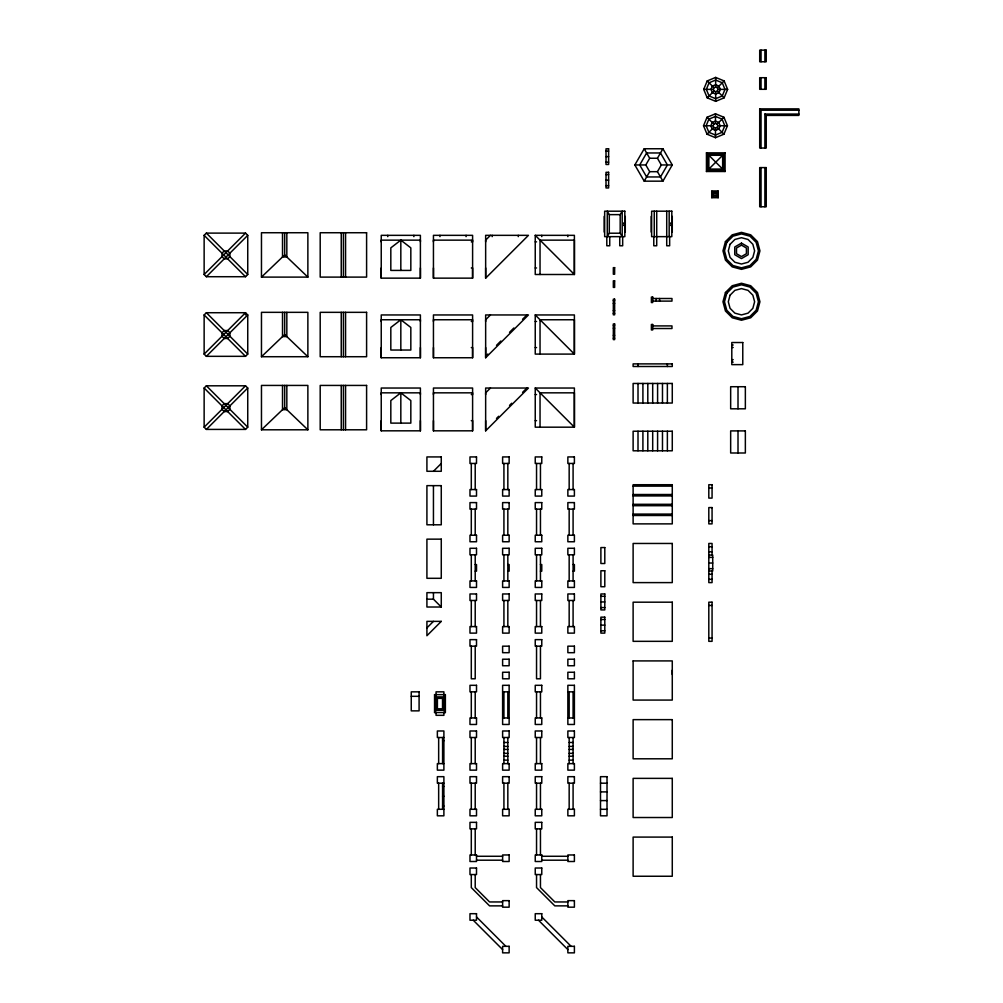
<?xml version="1.0" encoding="UTF-8"?>
<svg xmlns="http://www.w3.org/2000/svg" width="1003" height="1003" viewBox="0 0 1003 1003"><rect width="100%" height="100%" fill="white"/><g stroke="black" fill="none" stroke-linecap="round" stroke-linejoin="round"><path stroke-width="1.5" d="M381.24 430.826L381.24 392.837L420.395 392.837L420.395 430.826L381.24 430.826L381.24 420.658M381.24 357.745L381.24 319.756L420.395 319.756L420.395 357.745L381.24 357.745L381.24 347.577M381.24 278.144L381.24 240.143L420.395 240.143L420.395 278.144L381.24 278.144L381.24 267.964M400.824 423.116L400.824 392.837L390.819 400.561L390.819 423.116L410.829 423.116L410.829 400.561L400.824 392.837M400.824 350.034L400.824 319.756L390.819 327.467L390.819 350.034L410.829 350.034L410.829 327.467L400.824 319.756M400.824 270.421L400.824 240.143L390.819 247.866L390.819 270.421L410.829 270.421L410.829 247.866L400.824 240.143M433.446 430.826L433.446 392.837L472.601 392.837L472.601 430.826L433.446 430.826L433.446 420.658M433.446 357.745L433.446 319.756L472.601 319.756L472.601 357.745L433.446 357.745L433.446 347.577M433.446 278.144L433.446 240.143L472.601 240.143L472.601 278.144L433.446 278.144L433.446 267.964M485.653 394.555L485.653 388.036L528.443 388.036L485.653 430.826L485.653 392.837L490.454 388.036M485.653 321.474L485.653 314.955L528.443 314.955L485.653 357.745L485.653 319.756L490.454 314.955M485.653 241.861L485.653 235.341L528.443 235.341L485.653 278.144L485.653 240.143L490.454 235.341M703.717 89.38L707.215 80.93L715.666 77.419L724.128 80.93L727.626 89.38L724.128 97.83L715.666 101.341L707.215 97.83L703.717 89.38L713.334 89.38L714.023 87.737L715.666 87.048L717.321 87.737L717.998 89.38L717.321 91.035L715.666 91.712L714.023 91.035L713.334 89.38M703.529 125.739L707.027 117.288L715.478 113.778L723.94 117.288L727.438 125.739L723.94 134.189L715.478 137.699L707.027 134.189L703.529 125.739L713.146 125.739L713.835 124.096L715.478 123.407L717.132 124.096L717.809 125.739L717.132 127.394L715.478 128.071L713.835 127.394L713.146 125.739M634.849 164.956L644.202 148.757L662.908 148.757L672.273 164.956L662.908 181.167L644.202 181.167L634.849 164.956L645.807 164.956L649.681 171.676L644.202 181.167M645.807 164.956L649.681 158.248L644.202 148.757M649.681 158.248L657.441 158.248L662.908 148.757M662.908 181.167L657.441 171.676L661.316 164.956L672.273 164.956M609.297 233.21L607.279 236.645L607.279 211.194L609.297 214.629L609.297 233.21L620.18 233.21L622.199 236.645L622.199 211.194L620.18 214.629L620.18 233.21M434.562 712.531L435.916 710.3L435.916 696.884L434.562 694.64L445.37 694.64L445.37 712.531L434.562 712.531L434.562 694.64M445.37 712.531L444.028 710.3L444.028 696.884L445.37 694.64M204.136 235.341L206.367 233.11L245.522 233.11L247.741 235.341L247.741 274.496L245.522 276.715L206.367 276.715L204.136 274.496L204.136 235.341L245.522 276.715M204.136 274.496L245.522 233.11M206.367 276.715L247.741 235.341M204.136 314.955L206.367 312.723L245.522 312.723L247.741 314.955L247.741 354.097L245.522 356.328L206.367 356.328L204.136 354.097L204.136 314.955L245.522 356.328M204.136 354.097L245.522 312.723L245.522 314.955M206.367 356.328L247.741 314.955M204.136 388.036L206.367 385.804L245.522 385.804L247.741 388.036L247.741 427.178L245.522 429.409L206.367 429.409L204.136 427.178L204.136 388.036L245.522 429.409M204.136 427.178L245.522 385.804M206.367 429.409L247.741 388.036M707.215 97.83L714.023 91.035M717.321 87.737L724.128 80.93M707.027 134.189L713.835 127.394M717.132 124.096L723.94 117.288M485.653 356.203L487.822 354.034M496.51 345.345L500.848 341.007M509.537 332.319L513.875 327.981M522.563 319.293L526.901 314.955M706.451 171.5L725.081 152.857L706.451 152.857L706.451 171.5L725.081 171.5L725.081 152.857M433.446 471.285L441.27 463.461M711.729 197.679L713.848 195.547L713.848 193.266L711.729 191.147L718.248 191.147L718.248 197.679L711.729 197.679L711.729 191.147M718.248 197.679L716.129 195.547L716.129 193.266L718.248 191.147M496.51 418.427L498.679 416.258M509.537 405.4L511.706 403.231M522.563 392.374L526.901 388.036M426.914 627.891L433.446 621.371M261.47 277.104L307.871 277.104L307.871 232.734L261.47 232.734L261.47 277.104L284.676 254.912L284.676 232.734M261.47 356.717L307.871 356.717L307.871 312.334L261.47 312.334L261.47 356.717L284.676 334.526L284.676 312.334M261.47 429.798L307.871 429.798L307.871 385.428L261.47 385.428L261.47 429.798L284.676 407.607L284.676 385.428M717.998 89.38L727.626 89.38M766.229 115.408L766.229 148.03L759.71 148.03L759.71 108.876L798.864 108.876L798.864 115.408L766.229 115.408L764.9 114.066L798.864 114.066M759.71 108.876L761.039 110.205L798.864 110.205M717.809 125.739L727.438 125.739M606.013 151.102L608.62 151.102M606.013 156.644L608.62 156.644M606.013 162.185L608.62 162.185M649.681 171.676L657.441 171.676M606.013 174.597L608.62 174.597M606.013 180.139L608.62 180.139M606.013 185.668L608.62 185.668M717.446 191.962L712.531 191.962L712.531 196.864M713.848 193.266L716.129 193.266M713.848 195.547L716.129 195.547M609.297 214.629L620.18 214.629M623.979 222.892L625.283 222.892M670.969 222.892L672.273 222.892M623.979 223.28L625.283 223.28M670.969 223.28L672.273 223.28M623.979 224.246L625.283 224.246M670.969 224.246L672.273 224.246M623.979 225.199L625.283 225.199M670.969 225.199L672.273 225.199M623.979 225.6L625.283 225.6M670.969 225.6L672.273 225.6M535.238 235.341L574.393 235.341L574.393 274.496L535.238 274.496L535.238 235.341L574.393 274.496L574.393 240.143L540.04 240.143L540.04 274.496M471.297 241.861L472.601 241.861L472.601 235.341L433.446 235.341L433.446 241.861M535.238 241.861L536.542 241.861M471.297 267.964L472.601 267.964L472.601 278.144M535.238 267.964L536.542 267.964M652.69 298.505L671.972 298.505L671.972 301.113L652.69 301.113M613.334 300.461L614.638 300.461M613.334 303.445L614.638 303.445M613.334 310.516L614.638 310.516M613.334 313.513L614.638 313.513M535.238 314.955L574.393 314.955L574.393 354.097L535.238 354.097L535.238 314.955L574.393 354.097L574.393 319.756L540.04 319.756L540.04 354.097M471.297 321.474L472.601 321.474L472.601 314.955L433.446 314.955L433.446 321.474M535.238 321.474L536.542 321.474M613.334 325.26L614.638 325.26M652.69 325.912L671.972 325.912L671.972 328.52L652.69 328.52M613.334 328.244L614.638 328.244M613.334 335.315L614.638 335.315M613.334 338.312L614.638 338.312M731.801 345.007L733.18 345.007M731.801 347.489L733.18 347.489M471.297 347.577L472.601 347.577L472.601 357.745M535.238 347.577L536.542 347.577M731.801 359.663L733.18 359.663M731.801 362.146L733.18 362.146M535.238 388.036L574.393 388.036L574.393 427.178L535.238 427.178L535.238 388.036L574.393 427.178L574.393 392.837L540.04 392.837L540.04 427.178M471.297 394.555L472.601 394.555L472.601 388.036L433.446 388.036L433.446 394.555M535.238 394.555L536.542 394.555M471.297 420.658L472.601 420.658L472.601 430.826M535.238 420.658L536.542 420.658M633.119 486.129L672.273 486.129M708.808 487.997L712.067 487.997M633.119 494.517L672.273 494.517M633.119 495.921L672.273 495.921M633.119 504.308L672.273 504.308M633.119 505.7L672.273 505.7M633.119 514.088L672.273 514.088M633.119 515.492L672.273 515.492M708.808 520.62L712.067 520.62M708.808 546.723L712.067 546.723M708.808 551.8L712.067 551.8M708.808 555.06L712.719 555.06L712.719 571.008L708.808 571.008M708.808 557.392L712.719 557.392M708.808 563.034L712.719 563.034M475.209 564.564L476.513 564.564L476.513 571.158L475.209 571.158M507.831 564.564L509.135 564.564L509.135 571.158L507.831 571.158M540.454 564.564L541.77 564.564L541.77 571.158L540.454 571.158M573.089 564.564L574.393 564.564L574.393 571.158L573.089 571.158M708.808 568.676L712.719 568.676M708.808 574.268L712.067 574.268M708.808 579.345L712.067 579.345M600.885 596.296L604.796 596.296M426.914 599.18L433.446 599.18L441.27 607.016L426.914 607.016L426.914 592.66L441.27 592.66L441.27 607.016M600.885 601.938L604.796 601.938M708.808 605.448L712.067 605.448M600.885 607.58L604.796 607.58M600.885 619.503L604.796 619.503M600.885 625.132L604.796 625.132M600.885 630.774L604.796 630.774M708.808 638.071L712.067 638.071M502.616 691.844L509.135 691.844M567.861 691.844L574.393 691.844M411.255 696.308L419.091 696.308M435.916 696.884L444.028 696.884M435.916 710.3L444.028 710.3M502.616 717.947L509.135 717.947M567.861 717.947L574.393 717.947M443.89 737.518L437.358 737.518L437.358 730.986L443.89 730.986L443.89 770.141L437.358 770.141L437.358 763.622L443.89 763.622M442.586 740.778L443.89 740.778M503.92 742.483L507.831 742.483M569.165 742.483L573.089 742.483M503.92 746.395L507.831 746.395M569.165 746.395L573.089 746.395M503.92 749.429L507.831 749.429M569.165 749.429L573.089 749.429M503.92 753.341L507.831 753.341M569.165 753.341L573.089 753.341M503.92 756.224L507.831 756.224M569.165 756.224L573.089 756.224M503.92 760.136L507.831 760.136M569.165 760.136L573.089 760.136M443.89 783.193L437.358 783.193L437.358 776.673L443.89 776.673L443.89 815.815L437.358 815.815L437.358 809.296L443.89 809.296M600.496 783.193L607.016 783.193M442.586 786.452L443.89 786.452M600.496 791.894L607.016 791.894M442.586 796.244L443.89 796.244M600.496 800.595L607.016 800.595M442.586 806.036L443.89 806.036M600.496 809.296L607.016 809.296M476.513 856.274L502.616 856.274M541.77 856.274L567.861 856.274M476.513 860.198L502.616 860.198M541.77 860.198L567.861 860.198M502.616 901.948L489.564 901.948L475.209 887.592L475.209 874.553M567.861 901.948L554.809 901.948L540.454 887.592L540.454 874.553M502.616 905.872L489.564 905.872L471.297 887.592L471.297 874.553M567.861 905.872L554.809 905.872L536.542 887.592L536.542 874.553M284.676 254.912L307.871 277.104M284.676 334.526L307.871 356.717M284.676 407.607L307.871 429.798M707.215 80.93L714.023 87.737M717.321 91.035L724.128 97.83M707.027 117.288L713.835 124.096M717.132 127.394L723.94 134.189M706.451 152.857L725.081 171.5M206.367 233.11L247.741 274.496M206.367 312.723L247.741 354.097M206.367 385.804L247.741 427.178M541.77 916.955L571.133 946.33M538.498 920.227L567.861 949.59M476.513 916.955L505.876 946.33M473.253 920.227L502.616 949.59M657.441 158.248L661.316 164.956M764.9 50.15L764.9 61.747M764.9 77.707L764.9 89.305M764.9 114.066L764.9 148.03M764.9 167.601L764.9 206.756M761.039 50.15L761.039 61.747M761.039 77.707L761.039 89.305M761.039 110.205L761.039 148.03M761.039 167.601L761.039 206.756M738.007 386.719L738.007 408.81M738.007 430.901L738.007 452.992M715.666 77.419L715.666 87.048M715.666 91.712L715.666 101.341M715.478 113.778L715.478 123.407M715.478 128.071L715.478 137.699M712.067 555.06L712.067 543.463L708.808 543.463L708.808 582.605L712.067 582.605L712.067 571.008M672.273 216.41L672.273 232.069M672.273 670.192L672.273 674.492M669.653 236.645L669.653 245.773L666.719 245.773L666.719 211.194M669.177 211.194L669.177 236.645M667.371 363.888L667.371 366.496M667.371 383.459L667.371 403.03M667.371 431.227L667.371 450.798M662.481 383.459L662.481 403.03M662.481 431.227L662.481 450.798M659.585 298.505L659.585 301.113M657.592 383.459L657.592 403.03M657.592 431.227L657.592 450.798M656.714 211.194L656.714 245.773L653.78 245.773L653.78 236.645M656.138 298.505L656.138 301.113M654.257 211.194L654.257 236.645M652.69 383.459L652.69 403.03M652.69 431.227L652.69 450.798M651.173 216.41L651.173 232.069M647.8 383.459L647.8 403.03M647.8 431.227L647.8 450.798M642.91 383.459L642.91 403.03M642.91 431.227L642.91 450.798M638.008 363.888L638.008 366.496M638.008 383.459L638.008 403.03M638.008 431.227L638.008 450.798M625.283 216.41L625.283 232.069M622.675 236.645L622.675 245.773L619.741 245.773L619.741 236.645M609.736 236.645L609.736 245.773L606.802 245.773L606.802 236.645M604.195 216.41L604.195 232.069M573.089 463.461L573.089 489.564M573.089 509.135L573.089 535.238M573.089 554.809L573.089 580.913M573.089 600.484L573.089 626.587M573.089 691.844L573.089 717.947M573.089 737.518L573.089 763.622M573.089 783.193L573.089 809.296M569.165 463.461L569.165 489.564M569.165 509.135L569.165 535.238M569.165 554.809L569.165 580.913M569.165 600.484L569.165 626.587M569.165 691.844L569.165 717.947M569.165 737.518L569.165 763.622M569.165 783.193L569.165 809.296M567.861 235.341L567.861 236.645M541.77 235.341L541.77 236.645M540.454 463.461L540.454 489.564M540.454 509.135L540.454 535.238M540.454 554.809L540.454 580.913M540.454 600.484L540.454 626.587M540.454 646.17L540.454 678.793L536.542 678.793L536.542 646.17M540.454 691.844L540.454 717.947M540.454 737.518L540.454 763.622M540.454 783.193L540.454 809.296M540.454 828.867L540.454 854.97M536.542 463.461L536.542 489.564M536.542 509.135L536.542 535.238M536.542 554.809L536.542 580.913M536.542 600.484L536.542 626.587M536.542 691.844L536.542 717.947M536.542 737.518L536.542 763.622M536.542 783.193L536.542 809.296M536.542 828.867L536.542 854.97M518.275 235.341L518.275 236.645M507.831 463.461L507.831 489.564M507.831 509.135L507.831 535.238M507.831 554.809L507.831 580.913M507.831 600.484L507.831 626.587M507.831 691.844L507.831 717.947M507.831 737.518L507.831 763.622M507.831 783.193L507.831 809.296M503.92 463.461L503.92 489.564M503.92 509.135L503.92 535.238M503.92 554.809L503.92 580.913M503.92 600.484L503.92 626.587M503.92 691.844L503.92 717.947M503.92 737.518L503.92 763.622M503.92 783.193L503.92 809.296M492.172 235.341L492.172 236.645M485.653 267.964L485.653 278.144M485.653 347.577L485.653 357.745M485.653 420.658L485.653 430.826M475.209 463.461L475.209 489.564M475.209 509.135L475.209 535.238M475.209 554.809L475.209 580.913M475.209 600.484L475.209 626.587M475.209 646.17L475.209 678.793L471.297 678.793L471.297 646.17M475.209 691.844L475.209 717.947M475.209 737.518L475.209 763.622M475.209 783.193L475.209 809.296M475.209 828.867L475.209 854.97M471.297 463.461L471.297 489.564M471.297 509.135L471.297 535.238M471.297 554.809L471.297 580.913M471.297 600.484L471.297 626.587M471.297 691.844L471.297 717.947M471.297 737.518L471.297 763.622M471.297 783.193L471.297 809.296M471.297 828.867L471.297 854.97M466.069 235.341L466.069 236.645M443.89 696.308L443.89 691.844L436.054 691.844L436.054 696.308M443.89 712.205L443.89 715.327L436.054 715.327L436.054 712.205M442.586 737.518L442.586 763.622M442.586 783.193L442.586 809.296M439.966 235.341L439.966 236.645M438.662 737.518L438.662 763.622M438.662 783.193L438.662 809.296M433.446 485.64L433.446 524.795M433.446 592.66L433.446 599.18M420.395 241.861L420.395 235.341L381.24 235.341L381.24 241.861M420.395 267.964L420.395 278.144M420.395 321.474L420.395 314.955L381.24 314.955L381.24 321.474M420.395 347.577L420.395 357.745M420.395 394.555L420.395 388.036L381.24 388.036L381.24 394.555M420.395 420.658L420.395 430.826M413.875 235.341L413.875 236.645M387.772 235.341L387.772 236.645M345.559 232.734L345.559 277.104M345.559 312.334L345.559 356.717M345.559 385.428L345.559 429.798M343.402 232.734L343.402 277.104M343.402 312.334L343.402 356.717M343.402 385.428L343.402 429.798M341.246 232.734L341.246 277.104M341.246 312.334L341.246 356.717M341.246 385.428L341.246 429.798M286.833 232.734L286.833 256.981L282.52 256.981L282.52 232.734M286.833 312.334L286.833 336.582L282.52 336.582L282.52 312.334M286.833 385.428L286.833 409.675L282.52 409.675L282.52 385.428M633.119 660.914L633.119 700.069L672.273 700.069L672.273 660.914L633.119 660.914M725.445 241.61L722.975 250.863L725.445 260.103L732.215 266.873L741.468 269.356L750.708 266.873L757.478 260.103L759.948 250.863L757.478 241.61L750.708 234.84L741.468 232.37L732.215 234.84L725.445 241.61M726.774 242.375L724.492 250.863L726.774 259.338L732.98 265.557L741.468 267.826L749.943 265.557L756.149 259.338L758.431 250.863L756.149 242.375L749.943 236.169L741.468 233.9L732.98 236.169L726.774 242.375M730.071 244.281L728.303 250.863L730.071 257.445L734.886 262.259L741.468 264.015L748.037 262.259L752.852 257.445L754.62 250.863L752.852 244.281L748.037 239.466L741.468 237.698L734.886 239.466L730.071 244.281M725.445 292.512L722.975 301.753L725.445 311.005L732.215 317.775L741.468 320.245L750.708 317.775L757.478 311.005L759.948 301.753L757.478 292.512L750.708 285.742L741.468 283.26L732.215 285.742L725.445 292.512M726.774 293.277L724.492 301.753L726.774 310.24L732.98 316.447L741.468 318.728L749.943 316.447L756.149 310.24L758.431 301.753L756.149 293.277L749.943 287.071L741.468 284.789L732.98 287.071L726.774 293.277M730.071 295.183L728.303 301.753L730.071 308.335L734.886 313.149L741.468 314.917L748.037 313.149L752.852 308.335L754.62 301.753L752.852 295.183L748.037 290.356L741.468 288.601L734.886 290.356L730.071 295.183M709.071 82.785L706.338 89.38L709.071 95.975L715.666 98.708L722.26 95.975L724.993 89.38L722.26 82.785L715.666 80.052L709.071 82.785M712.368 86.082L711.002 89.38L712.368 92.677L715.666 94.044L718.963 92.677L720.33 89.38L718.963 86.082L715.666 84.716L712.368 86.082M708.883 119.144L706.15 125.739L708.883 132.333L715.478 135.066L722.072 132.333L724.805 125.739L722.072 119.144L715.478 116.411L708.883 119.144M712.18 122.441L710.814 125.739L712.18 129.036L715.478 130.403L718.775 129.036L720.141 125.739L718.775 122.441L715.478 121.075L712.18 122.441M646.634 152.97L639.713 164.956L646.634 176.954L660.475 176.954L667.409 164.956L660.475 152.97L646.634 152.97M224.208 250.963L221.989 253.182L221.989 256.655L224.208 258.874L227.681 258.874L229.9 256.655L229.9 253.182L227.681 250.963L224.208 250.963M224.208 330.564L221.989 332.795L221.989 336.256L224.208 338.487L227.681 338.487L229.9 336.256L229.9 332.795L227.681 330.564L224.208 330.564M224.208 403.645L221.989 405.876L221.989 409.337L224.208 411.569L227.681 411.569L229.9 409.337L229.9 405.876L227.681 403.645L224.208 403.645M441.27 621.371L426.914 635.726L426.914 621.371L441.27 621.371M741.468 243.127L734.76 246.989L734.76 254.724L741.468 258.598L748.163 254.724L748.163 246.989L741.468 243.127M741.468 245.146L736.515 248.004L736.515 253.721L741.468 256.58L746.408 253.721L746.408 248.004L741.468 245.146M766.229 50.15L759.71 50.15L759.71 61.747L766.229 61.747L766.229 50.15M766.229 77.707L759.71 77.707L759.71 89.305L766.229 89.305L766.229 77.707M608.62 148.808L606.013 148.808L606.013 164.479L608.62 164.479L608.62 148.808M723.777 154.161L707.754 154.161L707.754 170.197L723.777 170.197L723.777 154.161M722.649 155.289L708.87 155.289L708.87 169.068L722.649 169.068L722.649 155.289M766.229 167.601L759.71 167.601L759.71 206.756L766.229 206.756L766.229 167.601M608.62 172.303L606.013 172.303L606.013 187.962L608.62 187.962L608.62 172.303M717.847 191.56L712.13 191.56L712.13 197.265L717.847 197.265L717.847 191.56M624.819 211.194L604.659 211.194L604.659 236.645L624.819 236.645L624.819 211.194M671.809 211.194L651.637 211.194L651.637 236.645L671.809 236.645L671.809 211.194M366.596 232.734L320.195 232.734L320.195 277.104L366.596 277.104L366.596 232.734M614.638 267.651L613.334 267.651L613.334 274.233L614.638 274.233L614.638 267.651M614.638 280.827L613.334 280.827L613.334 287.41L614.638 287.41L614.638 280.827M652.69 297.064L651.386 297.064L651.386 302.542L652.69 302.542L652.69 297.064M614.638 299.157L613.334 299.157L613.334 314.817L614.638 314.817L614.638 299.157M366.596 312.334L320.195 312.334L320.195 356.717L366.596 356.717L366.596 312.334M614.638 323.956L613.334 323.956L613.334 339.616L614.638 339.616L614.638 323.956M652.69 324.471L651.386 324.471L651.386 329.949L652.69 329.949L652.69 324.471M742.772 342.524L731.801 342.524L731.801 364.628L742.772 364.628L742.772 342.524M672.273 363.888L633.119 363.888L633.119 366.496L672.273 366.496L672.273 363.888M672.273 383.459L633.119 383.459L633.119 403.03L672.273 403.03L672.273 383.459M366.596 385.428L320.195 385.428L320.195 429.798L366.596 429.798L366.596 385.428M745.354 386.719L730.66 386.719L730.66 408.81L745.354 408.81L745.354 386.719M745.354 430.901L730.66 430.901L730.66 452.992L745.354 452.992L745.354 430.901M672.273 431.227L633.119 431.227L633.119 450.798L672.273 450.798L672.273 431.227M441.27 456.929L426.914 456.929L426.914 471.285L441.27 471.285L441.27 456.929M476.513 456.929L469.981 456.929L469.981 463.461L476.513 463.461L476.513 456.929M509.135 456.929L502.616 456.929L502.616 463.461L509.135 463.461L509.135 456.929M541.77 456.929L535.238 456.929L535.238 463.461L541.77 463.461L541.77 456.929M574.393 456.929L567.861 456.929L567.861 463.461L574.393 463.461L574.393 456.929M672.273 484.725L633.119 484.725L633.119 523.879L672.273 523.879L672.273 484.725M712.067 484.725L708.808 484.725L708.808 498.102L712.067 498.102L712.067 484.725M441.27 485.64L426.914 485.64L426.914 524.795L441.27 524.795L441.27 485.64M476.513 489.564L469.981 489.564L469.981 496.084L476.513 496.084L476.513 489.564M509.135 489.564L502.616 489.564L502.616 496.084L509.135 496.084L509.135 489.564M541.77 489.564L535.238 489.564L535.238 496.084L541.77 496.084L541.77 489.564M574.393 489.564L567.861 489.564L567.861 496.084L574.393 496.084L574.393 489.564M476.513 502.603L469.981 502.603L469.981 509.135L476.513 509.135L476.513 502.603M509.135 502.603L502.616 502.603L502.616 509.135L509.135 509.135L509.135 502.603M541.77 502.603L535.238 502.603L535.238 509.135L541.77 509.135L541.77 502.603M574.393 502.603L567.861 502.603L567.861 509.135L574.393 509.135L574.393 502.603M712.067 507.568L708.808 507.568L708.808 523.879L712.067 523.879L712.067 507.568M476.513 535.238L469.981 535.238L469.981 541.758L476.513 541.758L476.513 535.238M509.135 535.238L502.616 535.238L502.616 541.758L509.135 541.758L509.135 535.238M541.77 535.238L535.238 535.238L535.238 541.758L541.77 541.758L541.77 535.238M574.393 535.238L567.861 535.238L567.861 541.758L574.393 541.758L574.393 535.238M441.27 539.15L426.914 539.15L426.914 578.305L441.27 578.305L441.27 539.15M672.273 543.463L633.119 543.463L633.119 582.605L672.273 582.605L672.273 543.463M604.796 547.563L600.885 547.563L600.885 563.51L604.796 563.51L604.796 547.563M476.513 548.29L469.981 548.29L469.981 554.809L476.513 554.809L476.513 548.29M509.135 548.29L502.616 548.29L502.616 554.809L509.135 554.809L509.135 548.29M541.77 548.29L535.238 548.29L535.238 554.809L541.77 554.809L541.77 548.29M574.393 548.29L567.861 548.29L567.861 554.809L574.393 554.809L574.393 548.29M604.796 570.757L600.885 570.757L600.885 586.717L604.796 586.717L604.796 570.757M476.513 580.913L469.981 580.913L469.981 587.432L476.513 587.432L476.513 580.913M509.135 580.913L502.616 580.913L502.616 587.432L509.135 587.432L509.135 580.913M541.77 580.913L535.238 580.913L535.238 587.432L541.77 587.432L541.77 580.913M574.393 580.913L567.861 580.913L567.861 587.432L574.393 587.432L574.393 580.913M476.513 593.964L469.981 593.964L469.981 600.484L476.513 600.484L476.513 593.964M509.135 593.964L502.616 593.964L502.616 600.484L509.135 600.484L509.135 593.964M541.77 593.964L535.238 593.964L535.238 600.484L541.77 600.484L541.77 593.964M574.393 593.964L567.861 593.964L567.861 600.484L574.393 600.484L574.393 593.964M604.796 593.964L600.885 593.964L600.885 609.912L604.796 609.912L604.796 593.964M672.273 602.189L633.119 602.189L633.119 641.331L672.273 641.331L672.273 602.189M712.067 602.189L708.808 602.189L708.808 641.331L712.067 641.331L712.067 602.189M604.796 617.158L600.885 617.158L600.885 633.119L604.796 633.119L604.796 617.158M476.513 626.587L469.981 626.587L469.981 633.119L476.513 633.119L476.513 626.587M509.135 626.587L502.616 626.587L502.616 633.119L509.135 633.119L509.135 626.587M541.77 626.587L535.238 626.587L535.238 633.119L541.77 633.119L541.77 626.587M574.393 626.587L567.861 626.587L567.861 633.119L574.393 633.119L574.393 626.587M476.513 639.638L469.981 639.638L469.981 646.17L476.513 646.17L476.513 639.638M541.77 639.638L535.238 639.638L535.238 646.17L541.77 646.17L541.77 639.638M509.135 646.17L502.616 646.17L502.616 652.69L509.135 652.69L509.135 646.17M574.393 646.17L567.861 646.17L567.861 652.69L574.393 652.69L574.393 646.17M509.135 659.209L502.616 659.209L502.616 665.741L509.135 665.741L509.135 659.209M574.393 659.209L567.861 659.209L567.861 665.741L574.393 665.741L574.393 659.209M509.135 672.261L502.616 672.261L502.616 678.793L509.135 678.793L509.135 672.261M574.393 672.261L567.861 672.261L567.861 678.793L574.393 678.793L574.393 672.261M476.513 685.312L469.981 685.312L469.981 691.844L476.513 691.844L476.513 685.312M509.135 685.312L502.616 685.312L502.616 724.467L509.135 724.467L509.135 685.312M541.77 685.312L535.238 685.312L535.238 691.844L541.77 691.844L541.77 685.312M574.393 685.312L567.861 685.312L567.861 724.467L574.393 724.467L574.393 685.312M419.091 691.844L411.255 691.844L411.255 710.864L419.091 710.864L419.091 691.844M442.536 698.364L437.408 698.364L437.408 708.808L442.536 708.808L442.536 698.364M476.513 717.947L469.981 717.947L469.981 724.467L476.513 724.467L476.513 717.947M541.77 717.947L535.238 717.947L535.238 724.467L541.77 724.467L541.77 717.947M672.273 719.64L633.119 719.64L633.119 758.795L672.273 758.795L672.273 719.64M476.513 730.986L469.981 730.986L469.981 737.518L476.513 737.518L476.513 730.986M509.135 730.986L502.616 730.986L502.616 737.518L509.135 737.518L509.135 730.986M541.77 730.986L535.238 730.986L535.238 737.518L541.77 737.518L541.77 730.986M574.393 730.986L567.861 730.986L567.861 737.518L574.393 737.518L574.393 730.986M476.513 763.622L469.981 763.622L469.981 770.141L476.513 770.141L476.513 763.622M509.135 763.622L502.616 763.622L502.616 770.141L509.135 770.141L509.135 763.622M541.77 763.622L535.238 763.622L535.238 770.141L541.77 770.141L541.77 763.622M574.393 763.622L567.861 763.622L567.861 770.141L574.393 770.141L574.393 763.622M476.513 776.673L469.981 776.673L469.981 783.193L476.513 783.193L476.513 776.673M509.135 776.673L502.616 776.673L502.616 783.193L509.135 783.193L509.135 776.673M541.77 776.673L535.238 776.673L535.238 783.193L541.77 783.193L541.77 776.673M574.393 776.673L567.861 776.673L567.861 783.193L574.393 783.193L574.393 776.673M607.016 776.673L600.496 776.673L600.496 815.815L607.016 815.815L607.016 776.673M672.273 778.366L633.119 778.366L633.119 817.52L672.273 817.52L672.273 778.366M476.513 809.296L469.981 809.296L469.981 815.815L476.513 815.815L476.513 809.296M509.135 809.296L502.616 809.296L502.616 815.815L509.135 815.815L509.135 809.296M541.77 809.296L535.238 809.296L535.238 815.815L541.77 815.815L541.77 809.296M574.393 809.296L567.861 809.296L567.861 815.815L574.393 815.815L574.393 809.296M476.513 822.347L469.981 822.347L469.981 828.867L476.513 828.867L476.513 822.347M541.77 822.347L535.238 822.347L535.238 828.867L541.77 828.867L541.77 822.347M672.273 837.091L633.119 837.091L633.119 876.246L672.273 876.246L672.273 837.091M476.513 854.97L469.981 854.97L469.981 861.502L476.513 861.502L476.513 854.97M509.135 854.97L502.616 854.97L502.616 861.502L509.135 861.502L509.135 854.97M541.77 854.97L535.238 854.97L535.238 861.502L541.77 861.502L541.77 854.97M574.393 854.97L567.861 854.97L567.861 861.502L574.393 861.502L574.393 854.97M476.513 868.021L469.981 868.021L469.981 874.553L476.513 874.553L476.513 868.021M541.77 868.021L535.238 868.021L535.238 874.553L541.77 874.553L541.77 868.021M509.135 900.644L502.616 900.644L502.616 907.176L509.135 907.176L509.135 900.644M574.393 900.644L567.861 900.644L567.861 907.176L574.393 907.176L574.393 900.644M476.513 913.695L469.981 913.695L469.981 920.227L476.513 920.227L476.513 913.695M541.77 913.695L535.238 913.695L535.238 920.227L541.77 920.227L541.77 913.695M509.135 946.33L502.616 946.33L502.616 952.85L509.135 952.85L509.135 946.33M574.393 946.33L567.861 946.33L567.861 952.85L574.393 952.85L574.393 946.33"/></g></svg>
